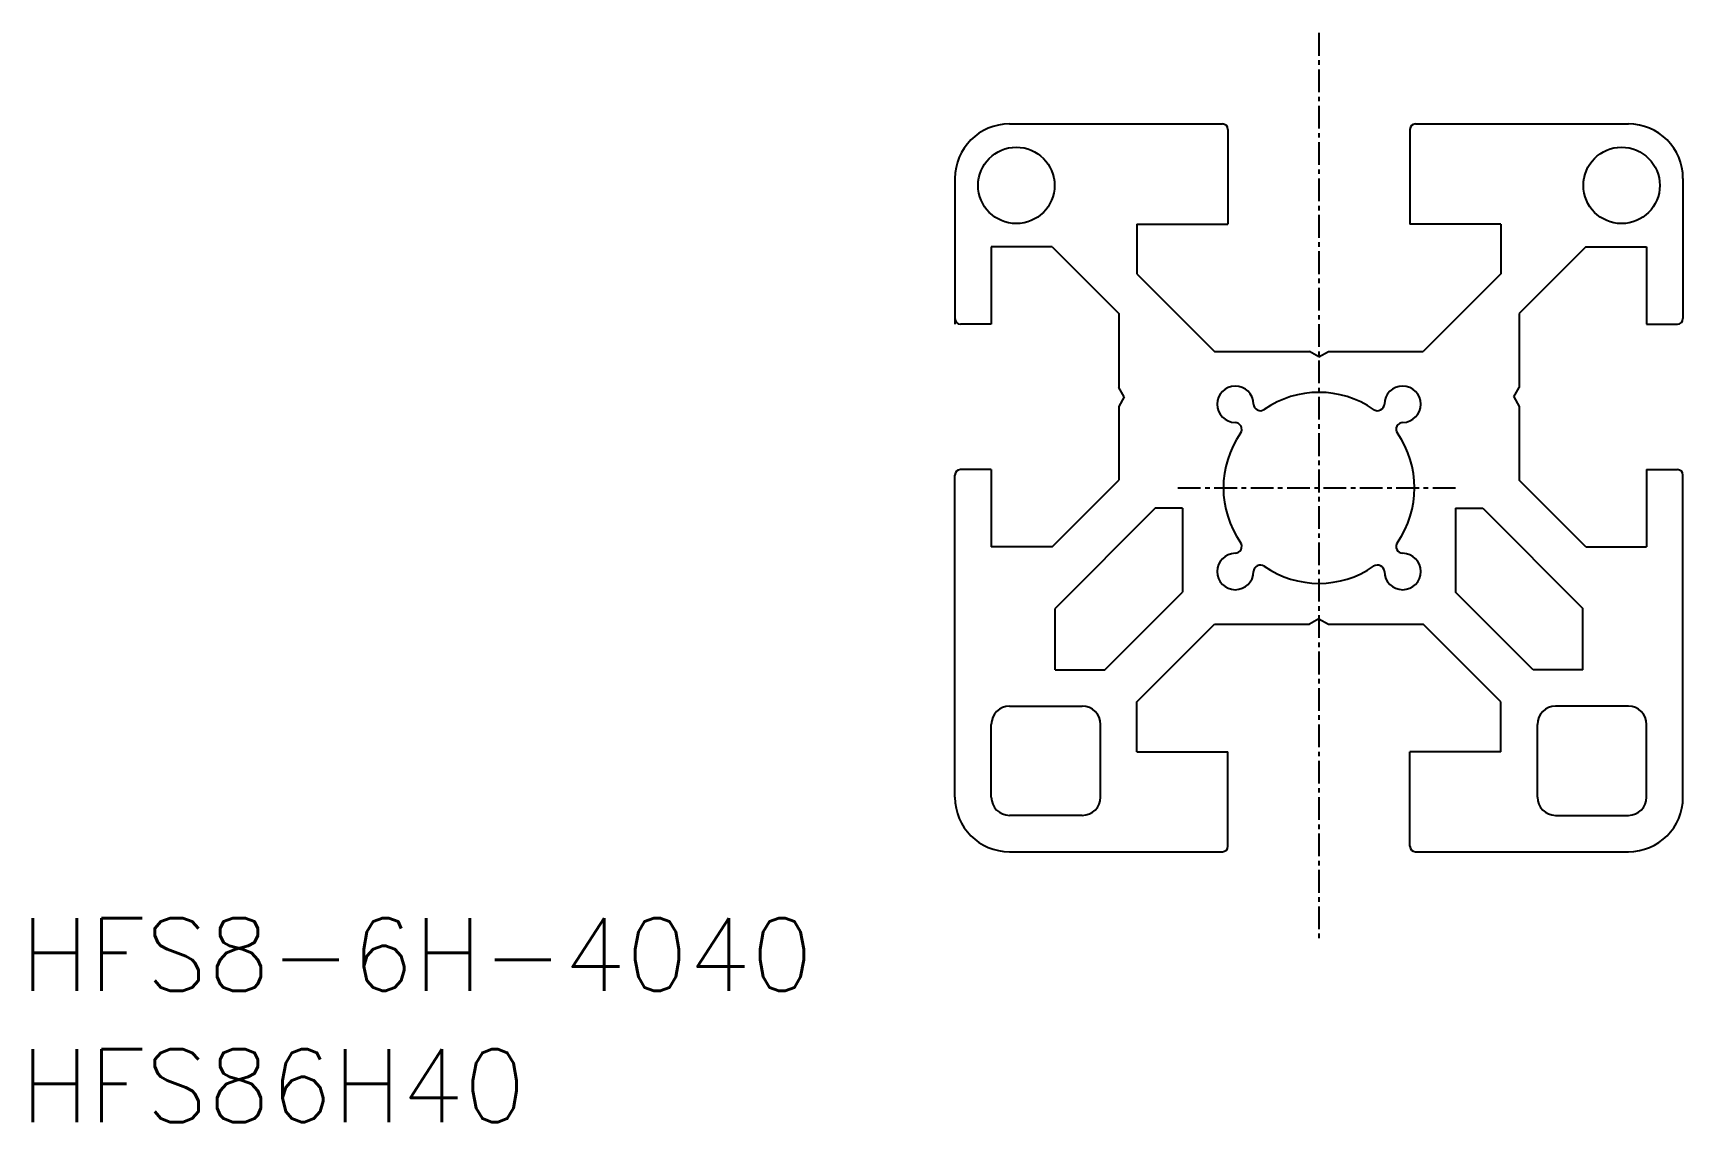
# Model space of a CAD drawing. Extents: x -70.6 to 20, y -34.9 to 25.
import ezdxf

# ---------------------------------------------------------------- set-up
doc = ezdxf.new("R2010")
doc.units = 0
doc.linetypes.add('CENTER', pattern=[2, 1.25, -0.25, 0.25, -0.25])
doc.layers.get('0').update_dxf_attribs({"linetype": 'CONTINUOUS'})
doc.layers.add('CENTER', color=1, linetype='CENTER')
doc.styles.get("Standard").update_dxf_attribs({"font": 'txt.shx', "bigfont": 'bigfont.shx'})

msp = doc.modelspace()

# ---------------------------------------------------------------- linework, layer by layer
at = {"color": 7, "linetype": 'CONTINUOUS'}
for p, q in [((-17, 20), (-5.300003, 20)), ((5.3, 20), (17, 20)), ((-5, 19.7), (-5, 14.5)), ((5, 19.7), (5, 14.5)), ((-20, 17.000001), (-20, 9)), ((20, 17.000001), (20, 9.3)), ((-10, 14.5), (-10, 11.767777)), ((-10, 14.5), (-5, 14.5)), ((10, 14.5), (5, 14.5)), ((10, 14.5), (10, 11.767777)), ((-14.664215, 13.25), (-18, 13.25)), ((-18, 13.25), (-18, 9)), ((-14.664221, 13.249995), (-11.00001, 9.585784)), ((14.664221, 13.249995), (11.000009, 9.585784)), ((14.664221, 13.249995), (11.000009, 9.585784)), ((14.664215, 13.25), (18, 13.25)), ((14.664215, 13.25), (18, 13.25)), ((18, 13.25), (18, 9)), ((18, 13.25), (18, 9)), ((-9.999985, 11.767771), (-5.732229, 7.5)), ((10.000008, 11.767771), (5.732237, 7.5)), ((-11, 9.585785), (-11, 5.519608)), ((11, 9.585785), (11, 5.519608)), ((11, 9.585785), (11, 5.519608)), ((-18, 9), (-19.7, 9)), ((18, 9), (19.7, 9)), ((18, 9), (19.7, 9)), ((-5.732229, 7.5), (-0.519615, 7.5)), ((0, 7.2), (-0.519615, 7.5)), ((0, 7.2), (0.519615, 7.5)), ((0.519615, 7.5), (5.732237, 7.5)), ((-10.700004, 5), (-11.000004, 5.519615)), ((10.700004, 5), (11.000004, 5.519615)), ((10.700004, 5), (11.000004, 5.519615)), ((-10.700004, 5), (-11.000004, 4.480385)), ((10.700004, 5), (11.000004, 4.480385)), ((10.700004, 5), (11.000004, 4.480385)), ((-11, 4.480392), (-11, 0.414215)), ((11, 4.480392), (11, 0.414215)), ((11, 4.480392), (11, 0.414215)), ((-18, 1), (-19.7, 1)), ((-18, 1), (-18, -3.25)), ((18, 1), (18, -3.25)), ((18, 1), (19.7, 1)), ((18, 1), (18, -3.25)), ((18, 1), (19.7, 1)), ((-20, -17), (-20, 0.7)), ((-14.664219, -3.249999), (-11.000006, 0.414213)), ((14.664219, -3.249999), (11.000006, 0.414213)), ((14.664219, -3.249999), (11.000006, 0.414213)), ((20, -17), (20, 0.7)), ((-9, -1.121315), (-14.5, -6.621313)), ((-7.5, -1.121315), (-9, -1.121315)), ((-7.5, -1.121315), (-7.5, -5.73223)), ((7.5, -1.121315), (7.5, -5.73223)), ((7.5, -1.121315), (9, -1.121315)), ((9, -1.121315), (14.5, -6.621313)), ((-14.664215, -3.25), (-18, -3.25)), ((14.664215, -3.25), (18, -3.25)), ((14.664215, -3.25), (18, -3.25)), ((-11.767777, -10), (-7.5, -5.73223)), ((11.767777, -10), (7.5, -5.73223)), ((11.767777, -10), (7.5, -5.73223)), ((-14.5, -10), (-14.5, -6.621313)), ((0, -7.2), (-0.519615, -7.5)), ((0, -7.2), (0.519615, -7.5)), ((14.5, -10), (14.5, -6.621313)), ((14.5, -10), (14.5, -6.621313)), ((-9.999985, -11.767771), (-5.732229, -7.5)), ((-5.732229, -7.5), (-0.519615, -7.5)), ((0.519615, -7.5), (5.732237, -7.5)), ((10.000008, -11.767771), (5.732237, -7.5)), ((-14.5, -10), (-11.767777, -10.000001)), ((14.5, -10), (11.767777, -10.000001)), ((14.5, -10), (11.767777, -10.000001)), ((-10, -14.5), (-10, -11.767777)), ((10, -14.5), (10, -11.767777)), ((-17, -11.999999), (-13, -11.999999)), ((17, -11.999999), (13, -11.999999)), ((-18, -17), (-18, -12.999999)), ((-12, -17), (-12, -12.999999)), ((12, -17), (12, -12.999999)), ((18, -17), (18, -12.999999)), ((-10, -14.5), (-5, -14.5)), ((-5, -19.7), (-5, -14.5)), ((10, -14.5), (5, -14.5)), ((5, -19.7), (5, -14.5)), ((-13, -18), (-17, -18)), ((13, -18), (17, -18)), ((-17, -20), (-5.3, -20)), ((5.3, -20), (17, -20))]:
    msp.add_line(p, q, dxfattribs=at)
for centre in [(-16.625, 16.625), (16.625, 16.625)]:
    msp.add_circle(centre, 2.1, dxfattribs=at)
for centre, radius, start, end in [((-17, 17), 3, 90, 180), ((-5.3, 19.7), 0.3, 0, 90), ((5.3, 19.7), 0.3, 90, 180), ((17, 17), 3, 0, 90), ((-19.7, 9.3), 0.3, 180, 270), ((19.7, 9.3), 0.3, 270, 0), ((19.7, 9.3), 0.3, 270, 0), ((19.7, 9.3), 0.3, 270, 0), ((19.7, 9.3), 0.3, 270, 0), ((-4.596195, 4.596192), 1, 0.552311, 269.460528), ((4.596191, 4.596192), 1, 270.673973, 179.408843), ((-3.21577, 4.622166), 0.380822, 182.458299, 303.931478), ((0, 0), 5.25, 55.105948, 124.892405), ((3.215763, 4.622144), 0.380802, 236.090248, 357.646991), ((0, 0), 5.25, 145.104177, 214.895683), ((-4.622165, 3.21577), 0.380826, 326.11566, 87.508566), ((4.622093, 3.215763), 0.380761, 92.128088, 213.907382), ((0, 0), 5.25, 325.106292, 34.89453), ((-19.7, 0.7), 0.3, 90, 180), ((19.7, 0.7), 0.3, 0, 90), ((19.7, 0.7), 0.3, 0, 90), ((19.7, 0.7), 0.3, 0, 90), ((19.7, 0.7), 0.3, 0, 90), ((-4.596195, -4.596192), 1, 90.565354, 359.450816), ((-4.622157, -3.215764), 0.380817, 272.422274, 33.886282), ((4.596191, -4.596192), 1, 180.551152, 89.434433), ((4.622155, -3.215767), 0.380814, 146.086018, 267.57789), ((-3.215806, -4.622126), 0.380786, 55.832353, 177.539298), ((0, 0), 5.25, 235.124163, 304.901448), ((3.215766, -4.62215), 0.380822, 2.458981, 123.807638), ((-17, -12.999999), 1, 90, 180), ((-13, -12.999999), 1, 0, 90), ((13, -12.999999), 1, 90, 180), ((17, -12.999999), 1, 0, 90), ((-17, -17), 3, 180, 270), ((-17, -17), 1, 180, 270), ((-13, -17), 1, 270, 0), ((13, -17), 1, 180, 270), ((17, -17), 1, 270, 0), ((17, -17), 3, 270, 0), ((-5.3, -19.7), 0.3, 270, 0), ((5.3, -19.7), 0.3, 180, 270)]:
    msp.add_arc(centre, radius, start, end, dxfattribs=at)
at = {"layer": 'CENTER', "color": 1, "linetype": 'CENTER'}
for p, q in [((0, 25), (0, -25)), ((-7.75, 0), (7.75, 0))]:
    msp.add_line(p, q, dxfattribs=at)

# ---------------------------------------------------------------- texts
at = {"color": 7, "linetype": 'CONTINUOUS'}
for s, p in [('HFS8-6H-4040', (-71.333241, -27.644995)), ('HFS86H40', (-71.333241, -34.853272))]:
    msp.add_text(s, height=4, dxfattribs=at).set_placement(p)

doc.saveas('drawing.dxf')
